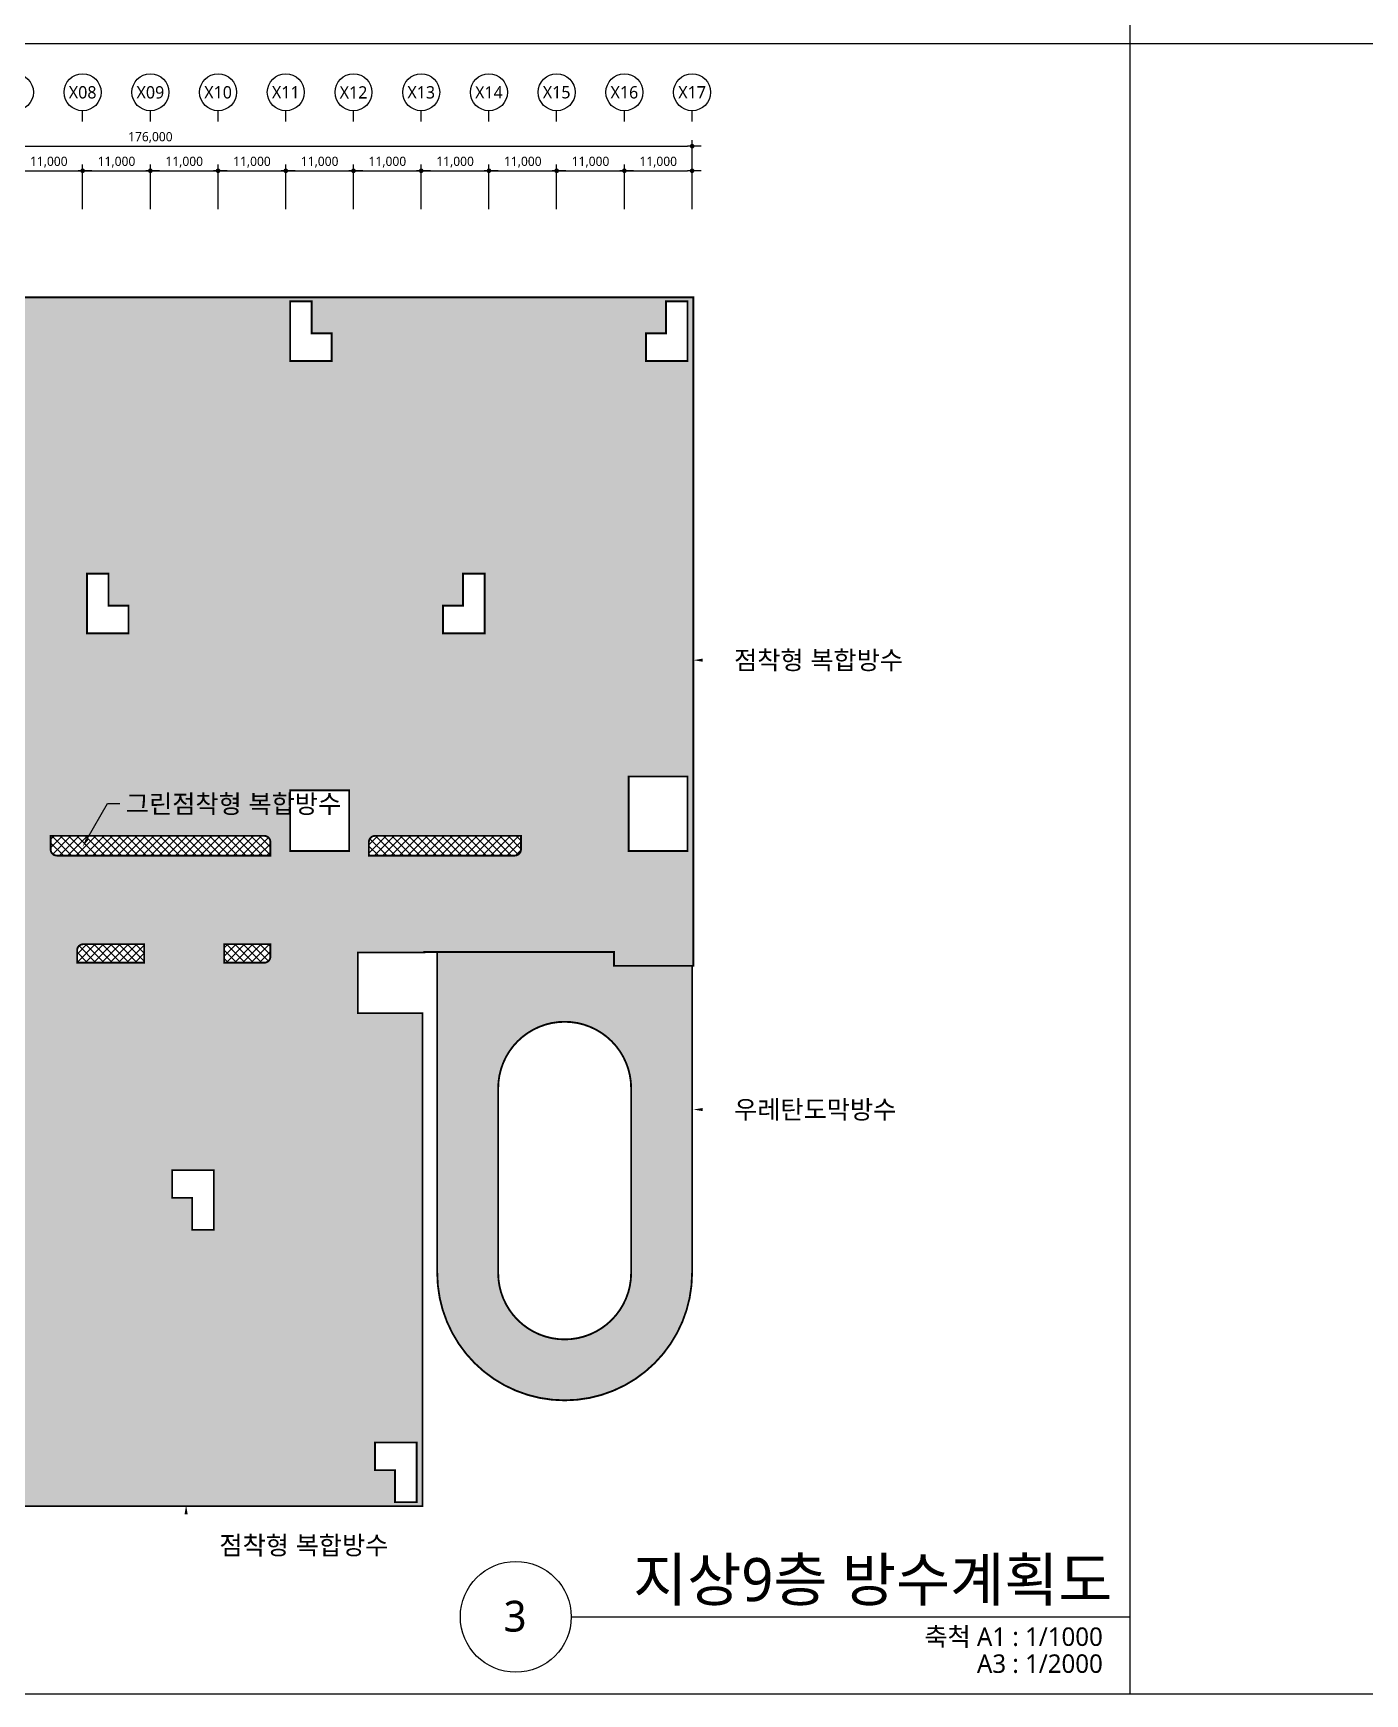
# Model space of a CAD drawing. Header units: millimetres. Extents: x 1037297 to 2672330, y 928637 to 1464837.
# Drawn here: x 2058511 to 2274813, y 928637 to 1198407 of the extents above; entities that cross this region are included whole.
import ezdxf
from ezdxf.enums import TextEntityAlignment as Align

# ---------------------------------------------------------------- set-up
doc = ezdxf.new("R2010")
doc.units = ezdxf.units.MM
doc.header["$LTSCALE"] = 5
doc.header["$MEASUREMENT"] = 0
doc.header["$PDSIZE"] = -10
doc.linetypes.add('ACAD_ISO14W100', pattern=[24, 12, -3, 0, -3, 0, -3, 0, -3])
doc.linetypes.add('JIS_09_15', pattern=[18.9, 15, -0.9, 0.6, -0.9, 0.6, -0.9])
doc.layers.get('0').update_dxf_attribs({"linetype": 'CONTINUOUS'})
doc.layers.get('Defpoints').update_dxf_attribs({"color": 153, "linetype": 'CONTINUOUS'})
for name, color, linetype, lineweight in [('A-AXIS-BUBL', 7, 'CONTINUOUS', 25), ('A-DIMS', 7, 'CONTINUOUS', 25), ('A-MKXS-LEAD', 7, 'CONTINUOUS', 25), ('A-XXXX-SYMB', 7, 'CONTINUOUS', 25), ('A-XXXX-TXT1', 3, 'CONTINUOUS', 25), ('A-XXXX-TXT2', 3, 'CONTINUOUS', 25)]:
    doc.layers.add(name, color=color, linetype=linetype, lineweight=lineweight)
doc.layers.add('AA-TEX-3', color=3, linetype='CONTINUOUS')
doc.layers.add('방수', color=7, linetype='CONTINUOUS')
doc.styles.add('HY울릉도L', font='')
doc.styles.add('맑은고딕', font='malgun.ttf')
doc.styles.add('한농대-돋음체', font='')
doc.styles.get('HY울릉도L').set_extended_font_data('HYwulM')
doc.styles.get('한농대-돋음체').set_extended_font_data('Dotum')
doc.dimstyles.new('CDIM', dxfattribs={"dimtxt": 3, "dimasz": 1.5, "dimexe": 2, "dimexo": 1, "dimgap": 1, "dimtad": 1, "dimdec": 0, "dimrnd": 0.5, "dimzin": 0, "dimdsep": 32, "dimlunit": 6, "dimtxsty": 'HY울릉도L', "dimblk1": '_CIDOT', "dimblk2": '_CIDOT', "dimsah": 1, "dimcen": 5.5, "dimclrd": 2, "dimclre": 2, "dimclrt": 7, "dimadec": 0, "dimazin": 0, "dimtfac": 1, "dimtdec": 0, "dimtix": 1, "dimtmove": 2, "dimatfit": 1, "dimldrblk": '_CIDOT', "dimfxl": 1, "dimtolj": 1, "dimtzin": 0, "dimlwd": -1, "dimarcsym": 0})
pattern_1 = [(45, (-3289363.5, -1674083.2), (-673.51921, 673.51921), []), (135, (-3289363.5, -1674083.2), (-673.51921, -673.51921), [])]

# ---------------------------------------------------------------- blocks, each defined once
blk = doc.blocks.new('_CIDOT')
at = {"color": 0, "linetype": 'ByBlock'}
blk.add_line((2, 0), (-1, 0), dxfattribs=at)
at = {"color": 0, "linetype": 'ByBlock', "const_width": 0.5}
blk.add_lwpolyline([(-0.25, 0, 1), (0.25, 0, 1)], format="xyb", close=True, dxfattribs=at)
blk = doc.blocks.new('*D33')
at = {"layer": 'A-DIMS', "lineweight": -2, "transparency": 16777216}
for p, q in [((192693, 255621), (192693, 262871)), ((203693, 255621), (203693, 262871))]:
    blk.add_line(p, q, dxfattribs=at)
at = {"layer": 'A-DIMS', "transparency": 16777216}
blk.add_line((193443, 261871), (202943, 261871), dxfattribs=at)
at = {"layer": 'Defpoints', "color": 0, "transparency": 16777216}
for p in [(203693, 261871), (192693, 255121), (203693, 255121)]:
    blk.add_point(p, dxfattribs=at)
at = {"layer": 'A-DIMS', "transparency": 16777216, "xscale": 750, "yscale": 750, "zscale": 750, "rotation": 180}
blk.add_blockref('_CIDOT', (192693, 261871), dxfattribs=at)
at = {"layer": 'A-DIMS', "transparency": 16777216, "xscale": 750, "yscale": 750, "zscale": 750}
blk.add_blockref('_CIDOT', (203693, 261871), dxfattribs=at)
at = {"layer": 'A-DIMS', "color": 3, "transparency": 16777216, "insert": (198193, 263275), "char_height": 1500, "attachment_point": 5, "style": '맑은고딕'}
blk.add_mtext('\\A1;11,000', dxfattribs=at)
blk = doc.blocks.new('*D34')
at = {"layer": 'A-DIMS', "lineweight": -2, "transparency": 16777216}
for p, q in [((203693, 255621), (203693, 262871)), ((214693, 255621), (214693, 262871))]:
    blk.add_line(p, q, dxfattribs=at)
at = {"layer": 'A-DIMS', "transparency": 16777216}
blk.add_line((204443, 261871), (213943, 261871), dxfattribs=at)
at = {"layer": 'Defpoints', "color": 0, "transparency": 16777216}
for p in [(214693, 261871), (203693, 255121), (214693, 255121)]:
    blk.add_point(p, dxfattribs=at)
at = {"layer": 'A-DIMS', "transparency": 16777216, "xscale": 750, "yscale": 750, "zscale": 750, "rotation": 180}
blk.add_blockref('_CIDOT', (203693, 261871), dxfattribs=at)
at = {"layer": 'A-DIMS', "transparency": 16777216, "xscale": 750, "yscale": 750, "zscale": 750}
blk.add_blockref('_CIDOT', (214693, 261871), dxfattribs=at)
at = {"layer": 'A-DIMS', "color": 3, "transparency": 16777216, "insert": (209193, 263275), "char_height": 1500, "attachment_point": 5, "style": '맑은고딕'}
blk.add_mtext('\\A1;11,000', dxfattribs=at)
blk = doc.blocks.new('*D35')
at = {"layer": 'A-DIMS', "lineweight": -2, "transparency": 16777216}
for p, q in [((214693, 255621), (214693, 262871)), ((225693, 255621), (225693, 262871))]:
    blk.add_line(p, q, dxfattribs=at)
at = {"layer": 'A-DIMS', "transparency": 16777216}
blk.add_line((215443, 261871), (224943, 261871), dxfattribs=at)
at = {"layer": 'Defpoints', "color": 0, "transparency": 16777216}
for p in [(225693, 261871), (214693, 255121), (225693, 255121)]:
    blk.add_point(p, dxfattribs=at)
at = {"layer": 'A-DIMS', "transparency": 16777216, "xscale": 750, "yscale": 750, "zscale": 750, "rotation": 180}
blk.add_blockref('_CIDOT', (214693, 261871), dxfattribs=at)
at = {"layer": 'A-DIMS', "transparency": 16777216, "xscale": 750, "yscale": 750, "zscale": 750}
blk.add_blockref('_CIDOT', (225693, 261871), dxfattribs=at)
at = {"layer": 'A-DIMS', "color": 3, "transparency": 16777216, "insert": (220193, 263275), "char_height": 1500, "attachment_point": 5, "style": '맑은고딕'}
blk.add_mtext('\\A1;11,000', dxfattribs=at)
blk = doc.blocks.new('*D36')
at = {"layer": 'A-DIMS', "lineweight": -2, "transparency": 16777216}
for p, q in [((225693, 255621), (225693, 262871)), ((236693, 255621), (236693, 262871))]:
    blk.add_line(p, q, dxfattribs=at)
at = {"layer": 'A-DIMS', "transparency": 16777216}
blk.add_line((226443, 261871), (235943, 261871), dxfattribs=at)
at = {"layer": 'Defpoints', "color": 0, "transparency": 16777216}
for p in [(236693, 261871), (225693, 255121), (236693, 255121)]:
    blk.add_point(p, dxfattribs=at)
at = {"layer": 'A-DIMS', "transparency": 16777216, "xscale": 750, "yscale": 750, "zscale": 750, "rotation": 180}
blk.add_blockref('_CIDOT', (225693, 261871), dxfattribs=at)
at = {"layer": 'A-DIMS', "transparency": 16777216, "xscale": 750, "yscale": 750, "zscale": 750}
blk.add_blockref('_CIDOT', (236693, 261871), dxfattribs=at)
at = {"layer": 'A-DIMS', "color": 3, "transparency": 16777216, "insert": (231193, 263275), "char_height": 1500, "attachment_point": 5, "style": '맑은고딕'}
blk.add_mtext('\\A1;11,000', dxfattribs=at)
blk = doc.blocks.new('*D37')
at = {"layer": 'A-DIMS', "lineweight": -2, "transparency": 16777216}
for p, q in [((236693, 255621), (236693, 262871)), ((247693, 255621), (247693, 262871))]:
    blk.add_line(p, q, dxfattribs=at)
at = {"layer": 'A-DIMS', "transparency": 16777216}
blk.add_line((237443, 261871), (246943, 261871), dxfattribs=at)
at = {"layer": 'Defpoints', "color": 0, "transparency": 16777216}
for p in [(247693, 261871), (236693, 255121), (247693, 255121)]:
    blk.add_point(p, dxfattribs=at)
at = {"layer": 'A-DIMS', "transparency": 16777216, "xscale": 750, "yscale": 750, "zscale": 750, "rotation": 180}
blk.add_blockref('_CIDOT', (236693, 261871), dxfattribs=at)
at = {"layer": 'A-DIMS', "transparency": 16777216, "xscale": 750, "yscale": 750, "zscale": 750}
blk.add_blockref('_CIDOT', (247693, 261871), dxfattribs=at)
at = {"layer": 'A-DIMS', "color": 3, "transparency": 16777216, "insert": (242193, 263275), "char_height": 1500, "attachment_point": 5, "style": '맑은고딕'}
blk.add_mtext('\\A1;11,000', dxfattribs=at)
blk = doc.blocks.new('*D38')
at = {"layer": 'A-DIMS', "lineweight": -2, "transparency": 16777216}
for p, q in [((247693, 255621), (247693, 262871)), ((258693, 255621), (258693, 262871))]:
    blk.add_line(p, q, dxfattribs=at)
at = {"layer": 'A-DIMS', "transparency": 16777216}
blk.add_line((248443, 261871), (257943, 261871), dxfattribs=at)
at = {"layer": 'Defpoints', "color": 0, "transparency": 16777216}
for p in [(258693, 261871), (247693, 255121), (258693, 255121)]:
    blk.add_point(p, dxfattribs=at)
at = {"layer": 'A-DIMS', "transparency": 16777216, "xscale": 750, "yscale": 750, "zscale": 750, "rotation": 180}
blk.add_blockref('_CIDOT', (247693, 261871), dxfattribs=at)
at = {"layer": 'A-DIMS', "transparency": 16777216, "xscale": 750, "yscale": 750, "zscale": 750}
blk.add_blockref('_CIDOT', (258693, 261871), dxfattribs=at)
at = {"layer": 'A-DIMS', "color": 3, "transparency": 16777216, "insert": (253193, 263275), "char_height": 1500, "attachment_point": 5, "style": '맑은고딕'}
blk.add_mtext('\\A1;11,000', dxfattribs=at)
blk = doc.blocks.new('*D39')
at = {"layer": 'A-DIMS', "lineweight": -2, "transparency": 16777216}
for p, q in [((258693, 255621), (258693, 262871)), ((269693, 255621), (269693, 262871))]:
    blk.add_line(p, q, dxfattribs=at)
at = {"layer": 'A-DIMS', "transparency": 16777216}
blk.add_line((259443, 261871), (268943, 261871), dxfattribs=at)
at = {"layer": 'Defpoints', "color": 0, "transparency": 16777216}
for p in [(269693, 261871), (258693, 255121), (269693, 255121)]:
    blk.add_point(p, dxfattribs=at)
at = {"layer": 'A-DIMS', "transparency": 16777216, "xscale": 750, "yscale": 750, "zscale": 750, "rotation": 180}
blk.add_blockref('_CIDOT', (258693, 261871), dxfattribs=at)
at = {"layer": 'A-DIMS', "transparency": 16777216, "xscale": 750, "yscale": 750, "zscale": 750}
blk.add_blockref('_CIDOT', (269693, 261871), dxfattribs=at)
at = {"layer": 'A-DIMS', "color": 3, "transparency": 16777216, "insert": (264193, 263275), "char_height": 1500, "attachment_point": 5, "style": '맑은고딕'}
blk.add_mtext('\\A1;11,000', dxfattribs=at)
blk = doc.blocks.new('*D40')
at = {"layer": 'A-DIMS', "lineweight": -2, "transparency": 16777216}
for p, q in [((269693, 255621), (269693, 262871)), ((280693, 255621), (280693, 262871))]:
    blk.add_line(p, q, dxfattribs=at)
at = {"layer": 'A-DIMS', "transparency": 16777216}
blk.add_line((270443, 261871), (279943, 261871), dxfattribs=at)
at = {"layer": 'Defpoints', "color": 0, "transparency": 16777216}
for p in [(280693, 261871), (269693, 255121), (280693, 255121)]:
    blk.add_point(p, dxfattribs=at)
at = {"layer": 'A-DIMS', "transparency": 16777216, "xscale": 750, "yscale": 750, "zscale": 750, "rotation": 180}
blk.add_blockref('_CIDOT', (269693, 261871), dxfattribs=at)
at = {"layer": 'A-DIMS', "transparency": 16777216, "xscale": 750, "yscale": 750, "zscale": 750}
blk.add_blockref('_CIDOT', (280693, 261871), dxfattribs=at)
at = {"layer": 'A-DIMS', "color": 3, "transparency": 16777216, "insert": (275193, 263275), "char_height": 1500, "attachment_point": 5, "style": '맑은고딕'}
blk.add_mtext('\\A1;11,000', dxfattribs=at)
blk = doc.blocks.new('*D41')
at = {"layer": 'A-DIMS', "lineweight": -2, "transparency": 16777216}
for p, q in [((280693, 255621), (280693, 262871)), ((291693, 255621), (291693, 262871))]:
    blk.add_line(p, q, dxfattribs=at)
at = {"layer": 'A-DIMS', "transparency": 16777216}
blk.add_line((281443, 261871), (290943, 261871), dxfattribs=at)
at = {"layer": 'Defpoints', "color": 0, "transparency": 16777216}
for p in [(291693, 261871), (280693, 255121), (291693, 255121)]:
    blk.add_point(p, dxfattribs=at)
at = {"layer": 'A-DIMS', "transparency": 16777216, "xscale": 750, "yscale": 750, "zscale": 750, "rotation": 180}
blk.add_blockref('_CIDOT', (280693, 261871), dxfattribs=at)
at = {"layer": 'A-DIMS', "transparency": 16777216, "xscale": 750, "yscale": 750, "zscale": 750}
blk.add_blockref('_CIDOT', (291693, 261871), dxfattribs=at)
at = {"layer": 'A-DIMS', "color": 3, "transparency": 16777216, "insert": (286193, 263275), "char_height": 1500, "attachment_point": 5, "style": '맑은고딕'}
blk.add_mtext('\\A1;11,000', dxfattribs=at)
blk = doc.blocks.new('*D42')
at = {"layer": 'A-DIMS', "lineweight": -2, "transparency": 16777216}
for p, q in [((126693, 255621), (126693, 266871)), ((302693, 255621), (302693, 266871))]:
    blk.add_line(p, q, dxfattribs=at)
at = {"layer": 'A-DIMS', "transparency": 16777216}
blk.add_line((127443, 265871), (301943, 265871), dxfattribs=at)
at = {"layer": 'Defpoints', "color": 0, "transparency": 16777216}
for p in [(302693, 265871), (126693, 255121), (302693, 255121)]:
    blk.add_point(p, dxfattribs=at)
at = {"layer": 'A-DIMS', "transparency": 16777216, "xscale": 750, "yscale": 750, "zscale": 750, "rotation": 180}
blk.add_blockref('_CIDOT', (126693, 265871), dxfattribs=at)
at = {"layer": 'A-DIMS', "transparency": 16777216, "xscale": 750, "yscale": 750, "zscale": 750}
blk.add_blockref('_CIDOT', (302693, 265871), dxfattribs=at)
at = {"layer": 'A-DIMS', "color": 3, "transparency": 16777216, "insert": (214693, 267275), "char_height": 1500, "attachment_point": 5, "style": '맑은고딕'}
blk.add_mtext('\\A1;176,000', dxfattribs=at)
blk = doc.blocks.new('*D43')
at = {"layer": 'A-DIMS', "lineweight": -2, "transparency": 16777216}
for p, q in [((291693, 255621), (291693, 262871)), ((302693, 255621), (302693, 262871))]:
    blk.add_line(p, q, dxfattribs=at)
at = {"layer": 'A-DIMS', "transparency": 16777216}
blk.add_line((292443, 261871), (301943, 261871), dxfattribs=at)
at = {"layer": 'Defpoints', "color": 0, "transparency": 16777216}
for p in [(302693, 261871), (291693, 255121), (302693, 255121)]:
    blk.add_point(p, dxfattribs=at)
at = {"layer": 'A-DIMS', "transparency": 16777216, "xscale": 750, "yscale": 750, "zscale": 750, "rotation": 180}
blk.add_blockref('_CIDOT', (291693, 261871), dxfattribs=at)
at = {"layer": 'A-DIMS', "transparency": 16777216, "xscale": 750, "yscale": 750, "zscale": 750}
blk.add_blockref('_CIDOT', (302693, 261871), dxfattribs=at)
at = {"layer": 'A-DIMS', "color": 3, "transparency": 16777216, "insert": (297193, 263275), "char_height": 1500, "attachment_point": 5, "style": '맑은고딕'}
blk.add_mtext('\\A1;11,000', dxfattribs=at)
blk = doc.blocks.new('DIM(210222)')
for p, q in [((203693, 269870.6), (203693, 271620.6)), ((214693, 269870.6), (214693, 271620.6)), ((225693, 269870.6), (225693, 271620.6)), ((236693, 269870.6), (236693, 271620.6)), ((247693, 269870.6), (247693, 271620.6)), ((258693, 269870.6), (258693, 271620.6)), ((269693, 269870.6), (269693, 271620.6)), ((280693, 269870.6), (280693, 271620.6)), ((291693, 269870.6), (291693, 271620.6)), ((302693, 269870.6), (302693, 271620.6))]:
    blk.add_line(p, q)
at = {"layer": 'A-AXIS-BUBL', "ltscale": 0.2}
for centre in [(192693, 274620.6), (203693, 274620.6), (214693, 274620.6), (225693, 274620.6), (236693, 274620.6), (247693, 274620.6), (258693, 274620.6), (269693, 274620.6), (280693, 274620.6), (291693, 274620.6), (302693, 274620.6)]:
    blk.add_circle(centre, 3000, dxfattribs=at)
at = {"layer": 'A-XXXX-TXT2', "ltscale": 0.2, "style": '맑은고딕'}
for s, p in [('X08', (203693, 274620.6)), ('X09', (214693, 274620.6)), ('X10', (225693, 274620.6)), ('X11', (236693, 274620.6)), ('X12', (247693, 274620.6)), ('X13', (258693, 274620.6)), ('X14', (269693, 274620.6)), ('X15', (280693, 274620.6)), ('X16', (291693, 274620.6)), ('X17', (302693, 274620.6))]:
    blk.add_text(s, height=2000, dxfattribs=at).set_placement(p, align=Align.MIDDLE)
at = {"layer": 'A-DIMS'}
for p1, p2, distance, picture, middle in [((126693, 255120.6), (302693, 255120.6), 10750, '*D42', (214693, 267275.5)), ((192693, 255120.6), (203693, 255120.6), 6750, '*D33', (198193, 263275.5)), ((203693, 255120.6), (214693, 255120.6), 6750, '*D34', (209193, 263275.5)), ((214693, 255120.6), (225693, 255120.6), 6750, '*D35', (220193, 263275.5)), ((225693, 255120.6), (236693, 255120.6), 6750, '*D36', (231193, 263275.5)), ((236693, 255120.6), (247693, 255120.6), 6750, '*D37', (242193, 263275.5)), ((247693, 255120.6), (258693, 255120.6), 6750, '*D38', (253193, 263275.5)), ((258693, 255120.6), (269693, 255120.6), 6750, '*D39', (264193, 263275.5)), ((269693, 255120.6), (280693, 255120.6), 6750, '*D40', (275193, 263275.5)), ((280693, 255120.6), (291693, 255120.6), 6750, '*D41', (286193, 263275.5)), ((291693, 255120.6), (302693, 255120.6), 6750, '*D43', (297193, 263275.5))]:
    dim = blk.add_aligned_dim(p1=p1, p2=p2, distance=distance, dimstyle='CDIM', override={"dimscale": 500, "dimtxsty": '맑은고딕', "dimclrd": 256, "dimclre": 256, "dimclrt": 3}, dxfattribs=at)
    dim.commit()
    dim.dimension.update_dxf_attribs({"geometry": picture, "text_midpoint": middle})

msp = doc.modelspace()

# ---------------------------------------------------------------- hatches: boundary and pattern name
at = {"layer": '방수'}
h = msp.add_hatch(dxfattribs=at)
h.set_pattern_fill('JIS_STN_2.5', color=121, scale=500, angle=45)
h.set_pattern_definition([(90, (-3438166, -1674083.2), (-1250, 2e-13), []), (90, (-3437542, -1673459.2), (-1250, 2e-13), [600, -250])])
h.paths.add_polyline_path([(2161290, 1154858), (2164790, 1154858), (2164790, 1145158), (2158040, 1145158), (2158040, 1149658), (2161290, 1149658)], flags=16)
h.paths.add_polyline_path([(2100240, 1154858), (2100240, 1145158), (2106990, 1145158), (2106990, 1149658), (2103740, 1149658), (2103740, 1154858)], flags=16)
h.paths.add_polyline_path([(2034290, 1154858), (2037790, 1154858), (2037790, 1149658), (2041040, 1149658), (2041040, 1145158), (2034290, 1145158)], flags=16)
h.paths.add_polyline_path([(2125090, 1100908), (2125090, 1105408), (2128340, 1105408), (2128340, 1110608), (2131840, 1110608), (2131840, 1100908)], flags=16)
h.paths.add_polyline_path([(2067240, 1100908), (2067240, 1110608), (2070740, 1110608), (2070740, 1105408), (2073990, 1105408), (2073990, 1100908)], flags=16)
h.paths.add_polyline_path([(2155240, 1077658), (2164790, 1077658), (2164790, 1065558), (2155240, 1065558)], flags=16)
edge = h.paths.add_edge_path(flags=16)
edge.add_line((2113040, 1064808), (2113040, 1067008))
edge.add_arc((2114040, 1067008), 1000, 90, 180, ccw=False)
edge.add_line((2114040, 1068008), (2137740, 1068008))
edge.add_line((2137740, 1068008), (2137740, 1065808))
edge.add_arc((2136740, 1065808), 1000, -90, 0, ccw=False)
edge.add_line((2136740, 1064808), (2113040, 1064808))
h.paths.add_polyline_path([(2100240, 1075408), (2109840, 1075408), (2109840, 1065558), (2100240, 1065558)], flags=16)
edge = h.paths.add_edge_path(flags=16)
edge.add_line((2061340, 1065808), (2061340, 1068008))
edge.add_line((2061340, 1068008), (2096040, 1068008))
edge.add_arc((2096040, 1067008), 1000, 0, 90, ccw=False)
edge.add_line((2097040, 1067008), (2097040, 1064808))
edge.add_line((2097040, 1064808), (2062340, 1064808))
edge.add_arc((2062340, 1065808), 1000, 180, 270, ccw=False)
edge = h.paths.add_edge_path(flags=16)
edge.add_line((2089540, 1047408), (2089540, 1050408))
edge.add_line((2089540, 1050408), (2097040, 1050408))
edge.add_line((2097040, 1050408), (2097040, 1048408))
edge.add_arc((2096040, 1048408), 1000, -90, 0, ccw=False)
edge.add_line((2096040, 1047408), (2089540, 1047408))
edge = h.paths.add_edge_path(flags=16)
edge.add_line((2065640, 1047408), (2065640, 1049408))
edge.add_arc((2066640, 1049408), 1000, 90, 180, ccw=False)
edge.add_line((2066640, 1050408), (2076540, 1050408))
edge.add_line((2076540, 1050408), (2076540, 1047408))
edge.add_line((2076540, 1047408), (2065640, 1047408))
h.paths.add_polyline_path([(2045240, 1049058), (2054840, 1049058), (2054840, 1039208), (2045240, 1039208)], flags=16)
edge = h.paths.add_edge_path(flags=16)
edge.add_line((2038990, 1037758), (2038990, 1050408))
edge.add_line((2038990, 1050408), (2042990, 1050408))
edge.add_line((2042990, 1050408), (2042990, 1037758))
edge.add_arc((2041990, 1037758), 1000, -90, 0, ccw=False)
edge.add_line((2041990, 1036758), (2039990, 1036758))
edge.add_arc((2039990, 1037758), 1000, 180, 270, ccw=False)
h.paths.add_polyline_path([(2041140, 1029883), (2041140, 1031583), (2042840, 1031583), (2042840, 1029883)], flags=16)
h.paths.add_polyline_path([(2041140, 1024058), (2041140, 1025758), (2042840, 1025758), (2042840, 1024058)], flags=16)
h.paths.add_polyline_path([(2041140, 1019033), (2041140, 1020733), (2042840, 1020733), (2042840, 1019033)], flags=16)
h.paths.add_polyline_path([(2041140, 1013858), (2041140, 1015558), (2042840, 1015558), (2042840, 1013858)], flags=16)
h.paths.add_polyline_path([(2041140, 1008033), (2041140, 1009733), (2042840, 1009733), (2042840, 1008033)], flags=16)
edge = h.paths.add_edge_path(flags=16)
edge.add_arc((2039990, 1002908), 1000, 90, 180)
edge.add_line((2038990, 1002908), (2038990, 992708))
edge.add_arc((2039990, 992708), 1000, 180, 270)
edge.add_line((2039990, 991708), (2041990, 991708))
edge.add_arc((2041990, 992708), 1000, 270, 360)
edge.add_line((2042990, 992708), (2042990, 1002908))
edge.add_arc((2041990, 1002908), 1000, 0, 90)
edge.add_line((2041990, 1003908), (2039990, 1003908))
edge = h.paths.add_edge_path(flags=16)
edge.add_arc((2039990, 969758), 1000, 180, 270, ccw=False)
edge.add_line((2038990, 969758), (2038990, 972233))
edge.add_arc((2039990, 972233), 1000, 90, 180, ccw=False)
edge.add_line((2039990, 973233), (2040990, 973233))
edge.add_line((2040990, 973233), (2040990, 981233))
edge.add_line((2040990, 981233), (2039990, 981233))
edge.add_arc((2039990, 982233), 1000, 180, 270, ccw=False)
edge.add_line((2038990, 982233), (2038990, 984708))
edge.add_arc((2039990, 984708), 1000, 90, 180, ccw=False)
edge.add_line((2039990, 985708), (2041990, 985708))
edge.add_arc((2041990, 984708), 1000, 0, 90, ccw=False)
edge.add_line((2042990, 984708), (2042990, 969758))
edge.add_arc((2041990, 969758), 1000, -90, 0, ccw=False)
edge.add_line((2041990, 968758), (2039990, 968758))
edge = h.paths.add_edge_path(flags=16)
edge.add_arc((2000140, 978708), 1000, -90, 0, ccw=False)
edge.add_line((2000140, 977708), (1990790, 977708))
edge.add_line((1990790, 977708), (1990790, 985708))
edge.add_line((1990790, 985708), (2000140, 985708))
edge.add_arc((2000140, 984708), 1000, 0, 90, ccw=False)
edge.add_line((2001140, 984708), (2001140, 978708))
edge = h.paths.add_edge_path(flags=16)
edge.add_line((2034140, 963758), (2034140, 963008))
edge.add_line((2034140, 963008), (2010940, 963008))
edge.add_line((2010940, 963008), (2010940, 963758))
edge.add_arc((2009940, 963758), 1000, 360, 450)
edge.add_line((2009940, 964758), (2001140, 964758))
edge.add_line((2001140, 964758), (2001140, 972758))
edge.add_line((2001140, 972758), (1999190, 972758))
edge.add_line((1999190, 972758), (1999190, 960808))
edge.add_line((1999190, 960808), (2042990, 960808))
edge.add_line((2042990, 960808), (2042990, 963758))
edge.add_arc((2041990, 963758), 1000, 359.99995, 450.00005)
edge.add_line((2041990, 964758), (2035140, 964758))
edge.add_arc((2035140, 963758), 1000, 89.99995, 180.00005)
h.paths.add_polyline_path([(1997040, 969458), (1990290, 969458), (1990290, 959758), (1993790, 959758), (1993790, 964958), (1997040, 964958)], flags=16)
h.paths.add_polyline_path([(2048090, 969458), (2054840, 969458), (2054840, 959758), (2051340, 959758), (2051340, 964958), (2048090, 964958)], flags=16)
h.paths.add_polyline_path([(2114040, 969458), (2120790, 969458), (2120790, 959758), (2117290, 959758), (2117290, 964958), (2114040, 964958)], flags=16)
edge = h.paths.add_edge_path(flags=16)
edge.add_arc((2011940, 984708), 1000, 89.99992, 180)
edge.add_line((2010940, 984708), (2010940, 969758))
edge.add_arc((2011940, 969758), 1000, 180, 270)
edge.add_line((2011940, 968758), (2033140, 968758))
edge.add_line((2033140, 968758), (2034140, 969758))
edge.add_line((2034140, 969758), (2034140, 984708))
edge.add_arc((2033140, 984708), 1000, 0, 90)
edge.add_line((2033140, 985708), (2011940, 985708))
h.paths.add_polyline_path([(2084340, 1004008), (2084340, 1009208), (2081090, 1009208), (2081090, 1013708), (2087840, 1013708), (2087840, 1004008)])
h.paths.add_polyline_path([(2033340, 1065458), (2002240, 1065458), (2002240, 1067708), (1989340, 1067708), (1989340, 1049958), (2034140, 1049958), (2034140, 991708), (1989340, 991708), (1989340, 959108), (2121740, 959108), (2121740, 1039208), (2111240, 1039208), (2111240, 1049058), (2122040, 1049058), (2122040, 1049158), (2152840, 1049158), (2152840, 1046908), (2165740, 1046908), (2165740, 1155508), (2033340, 1155508), (2033340, 1075408), (2043840, 1075408), (2043840, 1065558), (2033340, 1065558)])
h = msp.add_hatch(dxfattribs=at)
h.set_pattern_fill('HONEY', color=23, scale=5000)
edge = h.paths.add_edge_path(flags=16)
edge.add_arc((2144840, 1027008), 10800, 360, 540)
edge.add_line((2134040, 1027008), (2134040, 997008))
edge.add_arc((2144840, 997008), 10800, 180, 360)
edge.add_line((2155640, 997008), (2155640, 1027008))
edge = h.paths.add_edge_path()
edge.add_line((2152840, 1049158), (2124140, 1049158))
edge.add_line((2124140, 1049158), (2124140, 997008))
edge.add_arc((2144840, 997008), 20700, 180, 360)
edge.add_line((2165540, 997008), (2165540, 1046908))
edge.add_line((2165540, 1046908), (2152840, 1046908))
edge.add_line((2152840, 1046908), (2152840, 1049158))
edge = h.paths.add_edge_path()
edge.add_line((2002240, 1065458), (2030940, 1065458))
edge.add_line((2030940, 1065458), (2030940, 1117608))
edge.add_arc((2010240, 1117608), 20700, 360, 540)
edge.add_line((1989540, 1117608), (1989540, 1067708))
edge.add_line((1989540, 1067708), (2002240, 1067708))
edge.add_line((2002240, 1067708), (2002240, 1065458))
edge = h.paths.add_edge_path(flags=16)
edge.add_arc((2010240, 1087608), 10800, 180, 360)
edge.add_line((2021040, 1087608), (2021040, 1117608))
edge.add_arc((2010240, 1117608), 10800, 360, 540)
edge.add_line((1999440, 1117608), (1999440, 1087608))
h = msp.add_hatch(dxfattribs=at)
h.set_pattern_fill('ANSI37', color=3, scale=300)
h.set_pattern_definition(pattern_1)
edge = h.paths.add_edge_path()
edge.add_arc((2000140, 978708), 1000, -90, 0, ccw=False)
edge.add_line((2000140, 977708), (1990790, 977708))
edge.add_line((1990790, 977708), (1990790, 985708))
edge.add_line((1990790, 985708), (2000140, 985708))
edge.add_arc((2000140, 984708), 1000, 0, 90, ccw=False)
edge.add_line((2001140, 984708), (2001140, 978708))
edge = h.paths.add_edge_path()
edge.add_line((2034140, 963758), (2034140, 963008))
edge.add_line((2034140, 963008), (2010940, 963008))
edge.add_line((2010940, 963008), (2010940, 963758))
edge.add_arc((2009940, 963758), 1000, 360, 450)
edge.add_line((2009940, 964758), (2001140, 964758))
edge.add_line((2001140, 964758), (2001140, 972758))
edge.add_line((2001140, 972758), (1999190, 972758))
edge.add_line((1999190, 972758), (1999190, 960808))
edge.add_line((1999190, 960808), (2042990, 960808))
edge.add_line((2042990, 960808), (2042990, 963758))
edge.add_arc((2041990, 963758), 1000, 359.99995, 450.00005)
edge.add_line((2041990, 964758), (2035140, 964758))
edge.add_arc((2035140, 963758), 1000, 89.99995, 180.00005)
edge = h.paths.add_edge_path()
edge.add_arc((2039990, 969758), 1000, 180, 270, ccw=False)
edge.add_line((2038990, 969758), (2038990, 972233))
edge.add_arc((2039990, 972233), 1000, 90, 180, ccw=False)
edge.add_line((2039990, 973233), (2040990, 973233))
edge.add_line((2040990, 973233), (2040990, 981233))
edge.add_line((2040990, 981233), (2039990, 981233))
edge.add_arc((2039990, 982233), 1000, 180, 270, ccw=False)
edge.add_line((2038990, 982233), (2038990, 984708))
edge.add_arc((2039990, 984708), 1000, 90, 180, ccw=False)
edge.add_line((2039990, 985708), (2041990, 985708))
edge.add_arc((2041990, 984708), 1000, 0, 90, ccw=False)
edge.add_line((2042990, 984708), (2042990, 969758))
edge.add_arc((2041990, 969758), 1000, -90, 0, ccw=False)
edge.add_line((2041990, 968758), (2039990, 968758))
edge = h.paths.add_edge_path()
edge.add_arc((2039990, 1002908), 1000, 90, 180)
edge.add_line((2038990, 1002908), (2038990, 992708))
edge.add_arc((2039990, 992708), 1000, 180, 270)
edge.add_line((2039990, 991708), (2041990, 991708))
edge.add_arc((2041990, 992708), 1000, 270, 360)
edge.add_line((2042990, 992708), (2042990, 1002908))
edge.add_arc((2041990, 1002908), 1000, 0, 90)
edge.add_line((2041990, 1003908), (2039990, 1003908))
h.paths.add_polyline_path([(2041140, 1008033), (2041140, 1009733), (2042840, 1009733), (2042840, 1008033)])
h.paths.add_polyline_path([(2041140, 1013858), (2041140, 1015558), (2042840, 1015558), (2042840, 1013858)])
h.paths.add_polyline_path([(2041140, 1019033), (2041140, 1020733), (2042840, 1020733), (2042840, 1019033)])
h.paths.add_polyline_path([(2041140, 1024058), (2041140, 1025758), (2042840, 1025758), (2042840, 1024058)])
h.paths.add_polyline_path([(2041140, 1029883), (2041140, 1031583), (2042840, 1031583), (2042840, 1029883)])
edge = h.paths.add_edge_path()
edge.add_line((2038990, 1037758), (2038990, 1050408))
edge.add_line((2038990, 1050408), (2042990, 1050408))
edge.add_line((2042990, 1050408), (2042990, 1037758))
edge.add_arc((2041990, 1037758), 1000, -90, 0, ccw=False)
edge.add_line((2041990, 1036758), (2039990, 1036758))
edge.add_arc((2039990, 1037758), 1000, 180, 270, ccw=False)
edge = h.paths.add_edge_path()
edge.add_line((2065640, 1047408), (2065640, 1049408))
edge.add_arc((2066640, 1049408), 1000, 90, 180, ccw=False)
edge.add_line((2066640, 1050408), (2076540, 1050408))
edge.add_line((2076540, 1050408), (2076540, 1047408))
edge.add_line((2076540, 1047408), (2065640, 1047408))
edge = h.paths.add_edge_path()
edge.add_line((2089540, 1047408), (2089540, 1050408))
edge.add_line((2089540, 1050408), (2097040, 1050408))
edge.add_line((2097040, 1050408), (2097040, 1048408))
edge.add_arc((2096040, 1048408), 1000, -90, 0, ccw=False)
edge.add_line((2096040, 1047408), (2089540, 1047408))
edge = h.paths.add_edge_path()
edge.add_line((2113040, 1064808), (2113040, 1067008))
edge.add_arc((2114040, 1067008), 1000, 90, 180, ccw=False)
edge.add_line((2114040, 1068008), (2137740, 1068008))
edge.add_line((2137740, 1068008), (2137740, 1065808))
edge.add_arc((2136740, 1065808), 1000, -90, 0, ccw=False)
edge.add_line((2136740, 1064808), (2113040, 1064808))
h = msp.add_hatch(dxfattribs=at)
h.set_pattern_fill('ANSI37', color=3, scale=300)
h.set_pattern_definition(pattern_1)
edge = h.paths.add_edge_path()
edge.add_line((2061340, 1065808), (2061340, 1068008))
edge.add_line((2061340, 1068008), (2096040, 1068008))
edge.add_arc((2096040, 1067008), 1000, 0, 90, ccw=False)
edge.add_line((2097040, 1067008), (2097040, 1064808))
edge.add_line((2097040, 1064808), (2062340, 1064808))
edge.add_arc((2062340, 1065808), 1000, 180, 270, ccw=False)
edge = h.paths.add_edge_path()
edge.add_arc((2011940, 984708), 1000, 89.99992, 180)
edge.add_line((2010940, 984708), (2010940, 969758))
edge.add_arc((2011940, 969758), 1000, 180, 270)
edge.add_line((2011940, 968758), (2033140, 968758))
edge.add_line((2033140, 968758), (2034140, 969758))
edge.add_line((2034140, 969758), (2034140, 984708))
edge.add_arc((2033140, 984708), 1000, 0, 90)
edge.add_line((2033140, 985708), (2011940, 985708))
edge.add_line((2011940, 985708), (2011940, 985708))

# ---------------------------------------------------------------- linework, layer by layer
for p, q in [((2236672, 1464837), (2236672, 928637)), ((1877297, 1196737), (2596047, 1196737)), ((1877297, 928637), (2596047, 928637))]:
    msp.add_line(p, q)
at = {"layer": 'A-MKXS-LEAD'}
for p, q in [((2067290, 1067527), (2070602, 1073263)), ((2070602, 1073263), (2072602, 1073263))]:
    msp.add_line(p, q, dxfattribs=at)
for points in [[(2159717, 1096558, 0, 500, 0), (2161217, 1096558, 0, 0, 0), (2172363, 1096558, 0, 0, 0)], [(2165740, 1096558, 0, 499, 0), (2167236, 1096558, 0, 499, 0)], [(2066540, 1066227, 0, 500, 0), (2067290, 1067527, 500, 500, 0)], [(2159717, 1023552, 0, 500, 0), (2161217, 1023552, 0, 0, 0), (2172363, 1023552, 0, 0, 0)], [(2165740, 1023552, 0, 499, 0), (2167236, 1023552, 0, 499, 0)], [(2083345, 965331, 0, 500, 0), (2083345, 963831, 0, 0, 0), (2083345, 952685, 0, 0, 0), (2087860, 952685, 0, 0, 0)], [(2083345, 959308, 0, 499, 0), (2083345, 957812, 0, 499, 0)]]:
    msp.add_lwpolyline(points, format="xyseb", dxfattribs=at)
at = {"layer": 'A-XXXX-SYMB'}
msp.add_line((2145900, 941137), (2236672, 941137), dxfattribs=at)
msp.add_circle((2136900, 941137), 9000, dxfattribs=at)
at = {"layer": '방수', "color": 4, "ltscale": 100, "const_width": 300}
for points in [[(2033340, 1065458), (2002240, 1065458), (2002240, 1067708), (1989340, 1067708), (1989340, 1049958), (2034140, 1049958), (2034140, 991708), (1989340, 991708), (1989340, 959108), (2121740, 959108), (2121740, 1039208), (2111240, 1039208), (2111240, 1049058), (2122040, 1049058), (2122040, 1049158), (2152840, 1049158), (2152840, 1046908), (2165740, 1046908), (2165740, 1155508), (2033340, 1155508), (2033340, 1075408), (2043840, 1075408), (2043840, 1065558), (2033340, 1065558)], [(2100240, 1154858), (2100240, 1145158), (2106990, 1145158), (2106990, 1149658), (2103740, 1149658), (2103740, 1154858)], [(2161290, 1154858), (2164790, 1154858), (2164790, 1145158), (2158040, 1145158), (2158040, 1149658), (2161290, 1149658)], [(2067240, 1100908), (2067240, 1110608), (2070740, 1110608), (2070740, 1105408), (2073990, 1105408), (2073990, 1100908)], [(2125090, 1100908), (2125090, 1105408), (2128340, 1105408), (2128340, 1110608), (2131840, 1110608), (2131840, 1100908)], [(2155240, 1077658), (2164790, 1077658), (2164790, 1065558), (2155240, 1065558)], [(2100240, 1075408), (2109840, 1075408), (2109840, 1065558), (2100240, 1065558)], [(2081090, 1013708), (2087840, 1013708), (2087840, 1004008), (2084340, 1004008), (2084340, 1009208), (2081090, 1009208)], [(2114040, 969458), (2120790, 969458), (2120790, 959758), (2117290, 959758), (2117290, 964958), (2114040, 964958)]]:
    msp.add_lwpolyline(points, close=True, dxfattribs=at)
at = {"layer": '방수', "color": 4, "linetype": 'ACAD_ISO14W100', "ltscale": 20, "const_width": 300}
for points in [[(2061340, 1065808), (2061340, 1068008), (2096040, 1068008, -0.4142136), (2097040, 1067008), (2097040, 1064808), (2062340, 1064808, -0.4142136)], [(2113040, 1064808), (2113040, 1067008, -0.4142136), (2114040, 1068008), (2137740, 1068008), (2137740, 1065808, -0.4142136), (2136740, 1064808)], [(2065640, 1047408), (2065640, 1049408, -0.4142136), (2066640, 1050408), (2076540, 1050408), (2076540, 1047408)], [(2089540, 1047408), (2089540, 1050408), (2097040, 1050408), (2097040, 1048408, -0.4142136), (2096040, 1047408)]]:
    msp.add_lwpolyline(points, format="xyb", close=True, dxfattribs=at)
at = {"layer": '방수', "color": 4, "linetype": 'JIS_09_15', "ltscale": 100, "const_width": 300}
msp.add_lwpolyline([(2152840, 1049158), (2124140, 1049158), (2124140, 997008, 1), (2165540, 997008), (2165540, 1046908), (2152840, 1046908)], format="xyb", close=True, dxfattribs=at)
msp.add_lwpolyline([(2155640, 1027008, 1), (2134040, 1027008), (2134040, 997008, 1), (2155640, 997008), (2155640, 1027008)], format="xyb", dxfattribs=at)

# ---------------------------------------------------------------- block references
msp.add_blockref('DIM(210222)', (1862847, 914187))

# ---------------------------------------------------------------- texts
at = {"layer": 'A-XXXX-TXT1', "style": '맑은고딕'}
msp.add_text('지상9층 방수계획도', height=7000, dxfattribs=at).set_placement((2233814, 941590), align=Align.BOTTOM_RIGHT)
msp.add_text('3', height=5000, dxfattribs=at).set_placement((2136784, 941244), align=Align.MIDDLE)
for s, p in [('축척 A1 : 1/1000', (2232256, 939415)), ('A3 : 1/2000', (2232256, 935036))]:
    msp.add_text(s, height=3000, dxfattribs=at).set_placement(p, align=Align.TOP_RIGHT)
at = {"layer": 'AA-TEX-3', "style": '한농대-돋음체'}
for s, p in [('점착형 복합방수', (2172363, 1096558)), ('그린점착형 복합방수', (2073564, 1073200)), ('우레탄도막방수', (2172363, 1023552)), ('점착형 복합방수', (2088760, 952760))]:
    msp.add_text(s, height=3000, dxfattribs=at).set_placement(p, align=Align.MIDDLE_LEFT)

doc.saveas('drawing.dxf')
